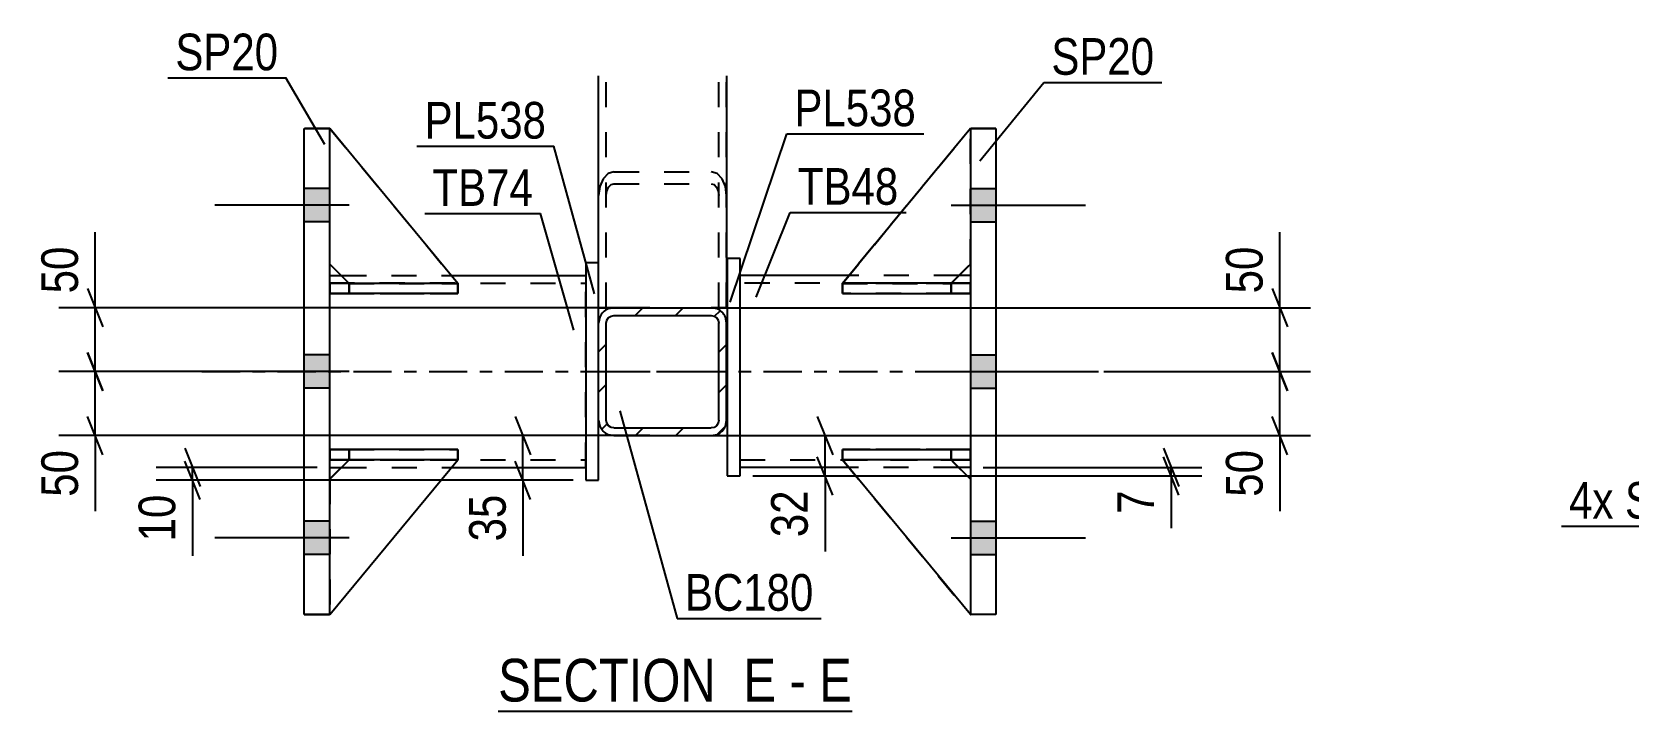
# Model space of a CAD drawing. Header units: millimetres. Extents: x 0 to 841, y 0 to 594.
# Drawn here: x 174.2 to 299, y 150.4 to 203.4 of the extents above; entities that cross this region are included whole.
import ezdxf

# ---------------------------------------------------------------- set-up
doc = ezdxf.new("R2010")
doc.units = ezdxf.units.MM
doc.linetypes.add('DXK_LINE_DOT2', pattern=[3.9198, 1.9599, -1.9599])
doc.linetypes.add('DXK_LINE_DOT3', pattern=[5.9187, 2.979, -0.9799, 0.9799, -0.9799])
doc.styles.add('Arial Narrow', font='ARIALN.TTF', dxfattribs={"height": 0.2})

# ---------------------------------------------------------------- blocks, each defined once
blk = doc.blocks.new('Unknown-318894934-15 - 6629')
at = {"color": 6, "linetype": 'Continuous'}
blk.add_line((210.68, 150.35), (238.33, 150.35), dxfattribs=at)
at = {"color": 0, "linetype": 'Continuous'}
for points in [[(228.79, 151.1), (228.79, 154.6), (210.68, 154.6), (210.68, 151.1)], [(232.4, 151.1), (232.4, 154.6), (229.84, 154.6), (229.84, 151.1)], [(234.72, 151.1), (234.72, 154.6), (233.45, 154.6), (233.45, 151.1)], [(238.33, 151.1), (238.33, 154.6), (235.77, 154.6), (235.77, 151.1)]]:
    blk.add_wipeout(points, dxfattribs=at)
at = {"color": 7, "linetype": 'Continuous', "style": 'Arial Narrow'}
for s, p in [('SECTION ', (210.68, 151.1)), ('E', (229.84, 151.1)), ('E', (235.77, 151.1)), ('-', (233.45, 151.1))]:
    blk.add_text(s, height=3.34, dxfattribs=at).set_placement(p)
blk = doc.blocks.new('Part-318894934-6793 - 6629')
at = {"color": 2, "linetype": 'Continuous'}
for p, q in [((195.53, 195.9), (195.53, 195.9)), ((195.53, 195.9), (197.53, 195.9)), ((195.53, 157.9), (195.53, 195.9)), ((197.53, 195.9), (197.53, 195.9)), ((197.53, 157.9), (197.53, 195.9)), ((197.53, 157.9), (195.53, 157.9))]:
    blk.add_line(p, q, dxfattribs=at)
at = {"color": 7, "linetype": 'DXK_LINE_DOT2'}
for p, q in [((197.53, 195.9), (195.53, 195.9)), ((195.53, 195.9), (195.53, 195.9)), ((197.53, 195.9), (197.53, 195.9)), ((195.53, 157.9), (197.53, 157.9))]:
    blk.add_line(p, q, dxfattribs=at)
blk = doc.blocks.new('Part-318894934-6650 - 6629')
at = {"linetype": 'Continuous'}
h = blk.add_hatch(dxfattribs=at)
h.set_pattern_fill('', scale=0.7, style=0, pattern_type=0)
h.set_pattern_definition([(45, (227.7887, 171.9777), (-1.57154, 1.57154), [])])
h.paths.add_polyline_path([(227.33, 171.89), (227.79, 171.98), (228.18, 172.24), (228.44, 172.63), (228.53, 173.09), (228.53, 180.69), (228.44, 181.15), (228.18, 181.53), (227.79, 181.8), (227.33, 181.89), (219.73, 181.89), (219.27, 181.8), (218.88, 181.53), (218.62, 181.15), (218.53, 180.69), (218.53, 173.09), (218.62, 172.63), (218.88, 172.24), (219.27, 171.98), (219.73, 171.89)])
h.paths.add_polyline_path([(219.73, 172.49), (219.5, 172.53), (219.31, 172.66), (219.18, 172.86), (219.13, 173.09), (219.13, 180.69), (219.18, 180.92), (219.31, 181.11), (219.5, 181.24), (219.73, 181.29), (227.33, 181.29), (227.56, 181.24), (227.75, 181.11), (227.88, 180.92), (227.93, 180.69), (227.93, 173.09), (227.88, 172.86), (227.75, 172.66), (227.56, 172.53), (227.33, 172.49)])
at = {"color": 2, "linetype": 'Continuous'}
for p, q in [((218.62, 181.15), (218.53, 180.69)), ((219.13, 180.69), (219.18, 180.92)), ((219.18, 180.92), (219.31, 181.11)), ((219.73, 181.89), (219.27, 181.8)), ((219.31, 181.11), (219.5, 181.24)), ((219.5, 181.24), (219.73, 181.29)), ((219.73, 181.89), (227.33, 181.89)), ((219.73, 181.29), (227.33, 181.29)), ((227.79, 181.8), (227.33, 181.89)), ((227.33, 181.29), (227.56, 181.24)), ((227.56, 181.24), (227.75, 181.11)), ((227.75, 181.11), (227.88, 180.92)), ((227.88, 180.92), (227.93, 180.69)), ((228.53, 180.69), (228.44, 181.15)), ((218.53, 173.09), (218.53, 180.69)), ((219.13, 173.09), (219.13, 180.69)), ((227.93, 173.09), (227.93, 180.69)), ((228.53, 173.09), (228.53, 180.69)), ((218.53, 173.09), (218.62, 172.63)), ((219.18, 172.86), (219.13, 173.09)), ((219.31, 172.66), (219.18, 172.86)), ((219.5, 172.53), (219.31, 172.66)), ((219.73, 172.49), (219.5, 172.53)), ((219.73, 172.49), (227.33, 172.49)), ((227.56, 172.53), (227.33, 172.49)), ((227.75, 172.66), (227.56, 172.53)), ((227.88, 172.86), (227.75, 172.66)), ((227.93, 173.09), (227.88, 172.86)), ((228.44, 172.63), (228.53, 173.09)), ((219.27, 171.98), (219.73, 171.89)), ((219.73, 171.89), (227.33, 171.89)), ((227.33, 171.89), (227.79, 171.98))]:
    blk.add_line(p, q, dxfattribs=at)
at = {"color": 7, "linetype": 'DXK_LINE_DOT3'}
blk.add_line((223.53, 176.89), (223.53, 176.89), dxfattribs=at)
at = {"color": 2, "linetype": 'Continuous'}
for centre, start, end in [((219.73, 180.69), 112.5, 157.5), ((227.33, 180.69), 22.5, 67.5), ((219.73, 173.09), 202.5, 247.5), ((227.33, 173.09), 292.5, 337.5)]:
    blk.add_arc(centre, 1.2, start, end, dxfattribs=at)
blk = doc.blocks.new('Part-318894934-6634 - 6629')
at = {"color": 7, "linetype": 'DXK_LINE_DOT2'}
for p, q in [((218.53, 181.89), (218.53, 200.01)), ((219.13, 181.89), (219.13, 200.01)), ((227.93, 181.89), (227.93, 200.01)), ((228.53, 181.89), (228.53, 200.01)), ((219.27, 192.37), (218.88, 191.97)), ((219.73, 192.51), (219.27, 192.37)), ((219.73, 192.51), (227.33, 192.51)), ((227.79, 192.37), (227.33, 192.51)), ((228.18, 191.97), (227.79, 192.37)), ((218.62, 191.36), (218.53, 190.65)), ((218.88, 191.97), (218.62, 191.36)), ((219.13, 190.65), (219.18, 191.01)), ((219.18, 191.01), (219.31, 191.31)), ((219.31, 191.31), (219.5, 191.51)), ((219.5, 191.51), (219.73, 191.58)), ((219.73, 191.58), (227.33, 191.58)), ((227.33, 191.58), (227.56, 191.51)), ((227.56, 191.51), (227.75, 191.31)), ((227.75, 191.31), (227.88, 191.01)), ((227.88, 191.01), (227.93, 190.65)), ((228.44, 191.36), (228.18, 191.97)), ((228.53, 190.65), (228.44, 191.36)), ((218.53, 181.89), (228.53, 181.89))]:
    blk.add_line(p, q, dxfattribs=at)
blk = doc.blocks.new('Part-318894934-6635 - 6629')
at = {"color": 2, "linetype": 'Continuous'}
for p, q in [((218.53, 185.4), (218.53, 200.01)), ((228.53, 200.01), (228.53, 181.89)), ((218.53, 181.89), (219.73, 181.89)), ((228.44, 181.89), (227.33, 181.89)), ((228.53, 181.89), (228.44, 181.89))]:
    blk.add_line(p, q, dxfattribs=at)
at = {"color": 7, "linetype": 'DXK_LINE_DOT2'}
for p, q in [((219.13, 181.89), (219.13, 200.01)), ((227.93, 181.89), (227.93, 200.01)), ((218.53, 181.89), (218.53, 185.4)), ((219.18, 181.89), (219.13, 181.89)), ((219.13, 181.89), (219.18, 181.89)), ((219.27, 181.89), (219.18, 181.89)), ((219.18, 181.89), (219.27, 181.89)), ((219.27, 181.89), (219.31, 181.89)), ((219.73, 181.89), (227.33, 181.89)), ((227.75, 181.89), (227.79, 181.89)), ((227.79, 181.89), (227.88, 181.89)), ((227.88, 181.89), (227.93, 181.89))]:
    blk.add_line(p, q, dxfattribs=at)
blk = doc.blocks.new('Part-318894934-6659 - 6629')
at = {"color": 2, "linetype": 'Continuous'}
for p, q in [((238.08, 184.4), (229.58, 184.4)), ((247.58, 184.4), (246.69, 184.4)), ((238.07, 169.4), (229.58, 169.4)), ((247.58, 169.4), (246.67, 169.4))]:
    blk.add_line(p, q, dxfattribs=at)
at = {"color": 7, "linetype": 'DXK_LINE_DOT2'}
for p, q in [((229.58, 169.4), (229.58, 184.4)), ((247.58, 183.8), (229.58, 183.8)), ((246.69, 184.4), (238.08, 184.4)), ((247.58, 184.4), (247.58, 169.4)), ((229.58, 170), (247.58, 170)), ((246.67, 169.4), (238.07, 169.4))]:
    blk.add_line(p, q, dxfattribs=at)
at = {"color": 7, "linetype": 'DXK_LINE_DOT3'}
blk.add_line((219.58, 176.9), (257.58, 176.9), dxfattribs=at)
blk = doc.blocks.new('Part-318894934-6664 - 6629')
at = {"color": 2, "linetype": 'Continuous'}
for p, q in [((229.58, 185.74), (228.58, 185.74)), ((228.58, 185.74), (228.58, 168.74)), ((229.58, 168.74), (229.58, 185.74)), ((228.58, 168.74), (229.58, 168.74))]:
    blk.add_line(p, q, dxfattribs=at)
blk = doc.blocks.new('Part-318894934-6669 - 6629')
at = {"color": 2, "linetype": 'Continuous'}
for p, q in [((218.53, 185.4), (217.53, 185.4)), ((217.53, 185.4), (217.53, 168.4)), ((218.53, 180.69), (218.53, 185.4)), ((218.53, 168.4), (218.53, 173.09)), ((217.53, 168.4), (218.53, 168.4))]:
    blk.add_line(p, q, dxfattribs=at)
at = {"color": 7, "linetype": 'DXK_LINE_DOT2'}
blk.add_line((218.53, 173.09), (218.53, 180.69), dxfattribs=at)
blk = doc.blocks.new('Part-318894934-6798 - 6629')
at = {"color": 2, "linetype": 'Continuous'}
for p, q in [((247.58, 195.9), (249.58, 195.9)), ((247.58, 195.9), (247.58, 195.9)), ((247.58, 195.9), (247.58, 157.9)), ((249.58, 195.9), (249.58, 195.9)), ((249.58, 195.9), (249.58, 157.9)), ((249.58, 157.9), (247.58, 157.9))]:
    blk.add_line(p, q, dxfattribs=at)
at = {"color": 7, "linetype": 'DXK_LINE_DOT2'}
for p, q in [((249.58, 195.9), (247.58, 195.9)), ((247.58, 195.9), (247.58, 195.9)), ((249.58, 195.9), (249.58, 195.9)), ((249.58, 157.9), (247.58, 157.9))]:
    blk.add_line(p, q, dxfattribs=at)
blk = doc.blocks.new('Part-318894934-6802 - 6629')
at = {"color": 7, "linetype": 'DXK_LINE_DOT2'}
for p, q in [((197.53, 170.8), (199.03, 170.8)), ((207.53, 170.8), (197.53, 170.8)), ((197.53, 170.8), (197.53, 170.8)), ((197.53, 170.8), (197.53, 170)), ((197.53, 170.8), (197.53, 170)), ((199.03, 170), (197.53, 170)), ((197.53, 170), (207.53, 170)), ((197.53, 170), (197.53, 170)), ((199.03, 170.8), (207.53, 170.8)), ((199.03, 170.8), (199.03, 170)), ((207.53, 170), (199.03, 170)), ((207.53, 170.8), (207.53, 170))]:
    blk.add_line(p, q, dxfattribs=at)
blk = doc.blocks.new('Part-318894934-6674 - 6629')
at = {"color": 2, "linetype": 'Continuous'}
for p, q in [((197.53, 184.4), (198.42, 184.4)), ((207.03, 184.4), (217.53, 184.4)), ((197.53, 169.4), (198.44, 169.4)), ((207.04, 169.4), (217.53, 169.4))]:
    blk.add_line(p, q, dxfattribs=at)
at = {"color": 7, "linetype": 'DXK_LINE_DOT2'}
for p, q in [((197.53, 169.4), (197.53, 184.4)), ((197.53, 183.8), (217.53, 183.8)), ((198.42, 184.4), (207.03, 184.4)), ((217.53, 169.4), (217.53, 184.4)), ((197.53, 170), (217.53, 170)), ((198.44, 169.4), (207.04, 169.4))]:
    blk.add_line(p, q, dxfattribs=at)
at = {"color": 7, "linetype": 'DXK_LINE_DOT3'}
blk.add_line((187.53, 176.9), (227.53, 176.9), dxfattribs=at)
blk = doc.blocks.new('Part-318894934-6803 - 6629')
at = {"color": 7, "linetype": 'DXK_LINE_DOT2'}
for p, q in [((197.53, 185.29), (197.53, 195.9)), ((197.53, 195.9), (207.53, 183.79)), ((197.53, 195.9), (207.53, 183.79)), ((199.03, 183.79), (197.53, 185.29)), ((199.03, 183.79), (197.53, 185.29)), ((207.53, 183.79), (199.03, 183.79)), ((199.03, 183.79), (199.03, 183.79)), ((199.03, 183.79), (207.53, 183.79)), ((207.53, 183.79), (207.53, 183.79))]:
    blk.add_line(p, q, dxfattribs=at)
blk = doc.blocks.new('Part-318894934-6675 - 6629')
at = {"color": 2, "linetype": 'Continuous'}
for p, q in [((237.58, 169.99), (237.58, 169.99)), ((246.08, 169.99), (237.58, 169.99)), ((247.58, 157.9), (237.58, 169.99)), ((246.08, 169.99), (246.08, 169.99)), ((246.08, 169.99), (247.58, 168.49))]:
    blk.add_line(p, q, dxfattribs=at)
at = {"color": 7, "linetype": 'DXK_LINE_DOT2'}
for p, q in [((237.58, 169.99), (246.08, 169.99)), ((247.58, 157.9), (237.58, 169.99)), ((246.08, 169.99), (247.58, 168.49)), ((247.58, 168.49), (247.58, 157.9))]:
    blk.add_line(p, q, dxfattribs=at)
blk = doc.blocks.new('Part-318894934-6804 - 6629')
at = {"color": 2, "linetype": 'Continuous'}
for p, q in [((197.53, 195.9), (197.53, 195.9)), ((197.53, 195.9), (197.53, 195.9)), ((207.53, 183.79), (197.53, 195.9)), ((199.02, 183.8), (197.53, 185.29)), ((206.28, 183.79), (207.53, 183.79)), ((207.53, 183.79), (207.53, 183.79))]:
    blk.add_line(p, q, dxfattribs=at)
at = {"color": 7, "linetype": 'DXK_LINE_DOT2'}
for p, q in [((197.53, 185.29), (197.53, 195.9)), ((197.53, 195.9), (207.53, 183.79)), ((199.03, 183.79), (197.53, 185.29)), ((199.03, 183.79), (199.02, 183.8)), ((207.53, 183.79), (199.03, 183.79)), ((199.03, 183.79), (199.03, 183.79)), ((199.03, 183.79), (206.28, 183.79))]:
    blk.add_line(p, q, dxfattribs=at)
blk = doc.blocks.new('Part-318894934-6676 - 6629')
at = {"color": 7, "linetype": 'DXK_LINE_DOT2'}
for p, q in [((237.58, 169.99), (246.08, 169.99)), ((247.58, 157.9), (237.58, 169.99)), ((237.58, 169.99), (237.58, 169.99)), ((246.08, 169.99), (237.58, 169.99)), ((237.58, 169.99), (247.58, 157.9)), ((246.08, 169.99), (247.58, 168.49)), ((246.08, 169.99), (246.08, 169.99)), ((247.58, 168.49), (246.08, 169.99)), ((247.58, 168.49), (247.58, 157.9))]:
    blk.add_line(p, q, dxfattribs=at)
blk = doc.blocks.new('Part-318894934-6805 - 6629')
at = {"color": 7, "linetype": 'DXK_LINE_DOT2'}
for p, q in [((199.03, 169.99), (197.53, 168.49)), ((197.53, 157.9), (207.53, 169.99)), ((197.53, 168.49), (199.03, 169.99)), ((197.53, 157.9), (207.53, 169.99)), ((207.53, 169.99), (199.03, 169.99)), ((199.03, 169.99), (199.03, 169.99)), ((199.03, 169.99), (207.53, 169.99)), ((207.53, 169.99), (207.53, 169.99)), ((197.53, 168.49), (197.53, 157.9))]:
    blk.add_line(p, q, dxfattribs=at)
blk = doc.blocks.new('Part-318894934-6677 - 6629')
at = {"color": 2, "linetype": 'Continuous'}
for p, q in [((247.58, 195.9), (237.58, 183.79)), ((247.58, 195.9), (247.58, 195.9)), ((247.58, 195.9), (247.58, 195.9)), ((246.09, 183.8), (247.58, 185.29)), ((238.83, 183.79), (237.58, 183.79)), ((237.58, 183.79), (237.58, 183.79))]:
    blk.add_line(p, q, dxfattribs=at)
at = {"color": 7, "linetype": 'DXK_LINE_DOT2'}
for p, q in [((247.58, 195.9), (237.58, 183.79)), ((247.58, 185.29), (247.58, 195.9)), ((246.08, 183.79), (247.58, 185.29)), ((246.08, 183.79), (237.58, 183.79)), ((246.08, 183.79), (238.83, 183.79)), ((246.08, 183.79), (246.09, 183.8)), ((246.08, 183.79), (246.08, 183.79))]:
    blk.add_line(p, q, dxfattribs=at)
blk = doc.blocks.new('Part-318894934-6806 - 6629')
at = {"color": 2, "linetype": 'Continuous'}
for p, q in [((199.03, 169.99), (197.53, 168.49)), ((197.53, 157.9), (207.53, 169.99)), ((207.53, 169.99), (199.03, 169.99)), ((199.03, 169.99), (199.03, 169.99)), ((207.53, 169.99), (207.53, 169.99))]:
    blk.add_line(p, q, dxfattribs=at)
at = {"color": 7, "linetype": 'DXK_LINE_DOT2'}
for p, q in [((197.53, 168.49), (199.03, 169.99)), ((197.53, 157.9), (207.53, 169.99)), ((199.03, 169.99), (207.53, 169.99)), ((197.53, 168.49), (197.53, 157.9))]:
    blk.add_line(p, q, dxfattribs=at)
blk = doc.blocks.new('Part-318894934-6678 - 6629')
at = {"color": 7, "linetype": 'DXK_LINE_DOT2'}
for p, q in [((247.58, 195.9), (237.58, 183.79)), ((237.58, 183.79), (247.58, 195.9)), ((247.58, 185.29), (247.58, 195.9)), ((246.08, 183.79), (247.58, 185.29)), ((246.08, 183.79), (247.58, 185.29)), ((237.58, 183.79), (246.08, 183.79)), ((237.58, 183.79), (237.58, 183.79)), ((246.08, 183.79), (237.58, 183.79)), ((246.08, 183.79), (246.08, 183.79))]:
    blk.add_line(p, q, dxfattribs=at)
blk = doc.blocks.new('Part-318894934-6807 - 6629')
at = {"color": 2, "linetype": 'Continuous'}
for p, q in [((237.59, 183.8), (237.58, 183.8)), ((237.58, 183.8), (237.58, 183)), ((247.58, 183.8), (238.83, 183.8)), ((247.58, 183.8), (247.58, 183.8)), ((247.58, 183.8), (247.58, 183)), ((237.58, 183), (247.58, 183))]:
    blk.add_line(p, q, dxfattribs=at)
at = {"color": 7, "linetype": 'DXK_LINE_DOT2'}
for p, q in [((238.83, 183.8), (237.59, 183.8)), ((246.08, 183.8), (237.59, 183.8)), ((246.08, 183.8), (247.58, 183.8)), ((246.08, 183.8), (246.08, 183)), ((247.58, 183.8), (247.58, 183.8)), ((237.58, 183), (246.08, 183)), ((246.08, 183), (247.58, 183))]:
    blk.add_line(p, q, dxfattribs=at)
blk = doc.blocks.new('Part-318894934-6679 - 6629')
at = {"color": 7, "linetype": 'DXK_LINE_DOT2'}
for p, q in [((237.58, 170), (237.58, 170.8)), ((237.58, 170.8), (246.08, 170.8)), ((247.58, 170.8), (237.58, 170.8)), ((246.08, 170), (237.58, 170)), ((237.58, 170), (247.58, 170)), ((246.08, 170), (246.08, 170.8)), ((246.08, 170.8), (247.58, 170.8)), ((247.58, 170), (246.08, 170)), ((247.58, 170), (247.58, 170.8)), ((247.58, 170), (247.58, 170.8)), ((247.58, 170.8), (247.58, 170.8)), ((247.58, 170), (247.58, 170))]:
    blk.add_line(p, q, dxfattribs=at)
blk = doc.blocks.new('Part-318894934-6680 - 6629')
at = {"color": 7, "linetype": 'DXK_LINE_DOT2'}
for p, q in [((237.58, 183), (237.58, 183.8)), ((237.58, 183.8), (246.08, 183.8)), ((247.58, 183.8), (237.58, 183.8)), ((246.08, 183), (246.08, 183.8)), ((246.08, 183.8), (247.58, 183.8)), ((247.58, 183), (247.58, 183.8)), ((247.58, 183), (247.58, 183.8)), ((247.58, 183.8), (247.58, 183.8)), ((246.08, 183), (237.58, 183)), ((237.58, 183), (247.58, 183)), ((247.58, 183), (246.08, 183)), ((247.58, 183), (247.58, 183))]:
    blk.add_line(p, q, dxfattribs=at)
blk = doc.blocks.new('Part-318894934-6681 - 6629')
at = {"color": 2, "linetype": 'Continuous'}
for p, q in [((237.58, 170.8), (247.58, 170.8)), ((237.58, 170.8), (237.58, 170)), ((247.58, 170), (237.58, 170)), ((247.58, 170.8), (247.58, 170.8)), ((247.58, 170), (247.58, 170.8))]:
    blk.add_line(p, q, dxfattribs=at)
at = {"color": 7, "linetype": 'DXK_LINE_DOT2'}
for p, q in [((246.08, 170.8), (237.58, 170.8)), ((237.58, 170), (246.08, 170)), ((247.58, 170.8), (246.08, 170.8)), ((246.08, 170.8), (246.08, 170)), ((246.08, 170), (247.58, 170)), ((247.58, 170.8), (247.58, 170.8))]:
    blk.add_line(p, q, dxfattribs=at)
blk = doc.blocks.new('Bolt-318894934-6705 - 6629')
at = {"linetype": 'Continuous'}
for points in [[(249.58, 188.6), (249.58, 191.2), (247.58, 191.2), (247.58, 188.6)], [(249.58, 188.6), (249.58, 191.2), (247.58, 191.2), (247.58, 188.6)], [(249.58, 188.6), (249.58, 191.2), (247.58, 191.2), (247.58, 188.6)], [(249.58, 175.6), (249.58, 178.2), (247.58, 178.2), (247.58, 175.6)], [(249.58, 175.6), (249.58, 178.2), (247.58, 178.2), (247.58, 175.6)], [(249.58, 162.6), (249.58, 165.2), (247.58, 165.2), (247.58, 162.6)], [(249.58, 162.6), (249.58, 165.2), (247.58, 165.2), (247.58, 162.6)], [(249.58, 162.6), (249.58, 165.2), (247.58, 165.2), (247.58, 162.6)]]:
    blk.add_hatch(color=1, dxfattribs=at).paths.add_polyline_path(points)
at = {"color": 1, "linetype": 'Continuous'}
for p, q in [((247.58, 191.2), (249.58, 191.2)), ((247.58, 191.2), (249.58, 191.2)), ((247.58, 191.2), (249.58, 191.2)), ((246.08, 189.9), (256.58, 189.9)), ((246.08, 189.9), (256.58, 189.9)), ((246.08, 189.9), (256.58, 189.9)), ((247.58, 188.6), (249.58, 188.6)), ((247.58, 188.6), (249.58, 188.6)), ((247.58, 188.6), (249.58, 188.6)), ((247.58, 178.2), (249.58, 178.2)), ((247.58, 178.2), (249.58, 178.2)), ((246.08, 176.9), (256.58, 176.9)), ((246.08, 176.9), (256.58, 176.9)), ((247.58, 175.6), (249.58, 175.6)), ((247.58, 175.6), (249.58, 175.6)), ((247.58, 165.2), (249.58, 165.2)), ((247.58, 165.2), (249.58, 165.2)), ((247.58, 165.2), (249.58, 165.2)), ((246.08, 163.9), (256.58, 163.9)), ((246.08, 163.9), (256.58, 163.9)), ((246.08, 163.9), (256.58, 163.9)), ((247.58, 162.6), (249.58, 162.6)), ((247.58, 162.6), (249.58, 162.6)), ((247.58, 162.6), (249.58, 162.6))]:
    blk.add_line(p, q, dxfattribs=at)
blk = doc.blocks.new('Bolt-318894934-6706 - 6629')
at = {"linetype": 'Continuous'}
for points in [[(197.53, 188.6), (197.53, 191.2), (195.53, 191.2), (195.53, 188.6)], [(197.53, 188.6), (197.53, 191.2), (195.53, 191.2), (195.53, 188.6)], [(197.53, 188.6), (197.53, 191.2), (195.53, 191.2), (195.53, 188.6)], [(197.53, 175.6), (197.53, 178.2), (195.53, 178.2), (195.53, 175.6)], [(197.53, 175.6), (197.53, 178.2), (195.53, 178.2), (195.53, 175.6)], [(197.53, 162.6), (197.53, 165.2), (195.53, 165.2), (195.53, 162.6)], [(197.53, 162.6), (197.53, 165.2), (195.53, 165.2), (195.53, 162.6)], [(197.53, 162.6), (197.53, 165.2), (195.53, 165.2), (195.53, 162.6)]]:
    blk.add_hatch(color=1, dxfattribs=at).paths.add_polyline_path(points)
at = {"color": 1, "linetype": 'Continuous'}
for p, q in [((197.53, 191.2), (195.53, 191.2)), ((197.53, 191.2), (195.53, 191.2)), ((197.53, 191.2), (195.53, 191.2)), ((199.03, 189.9), (188.53, 189.9)), ((199.03, 189.9), (188.53, 189.9)), ((199.03, 189.9), (188.53, 189.9)), ((197.53, 188.6), (195.53, 188.6)), ((197.53, 188.6), (195.53, 188.6)), ((197.53, 188.6), (195.53, 188.6)), ((197.53, 178.2), (195.53, 178.2)), ((197.53, 178.2), (195.53, 178.2)), ((199.03, 176.9), (188.53, 176.9)), ((199.03, 176.9), (188.53, 176.9)), ((197.53, 175.6), (195.53, 175.6)), ((197.53, 175.6), (195.53, 175.6)), ((197.53, 165.2), (195.53, 165.2)), ((197.53, 165.2), (195.53, 165.2)), ((197.53, 165.2), (195.53, 165.2)), ((199.03, 163.9), (188.53, 163.9)), ((199.03, 163.9), (188.53, 163.9)), ((199.03, 163.9), (188.53, 163.9)), ((197.53, 162.6), (195.53, 162.6)), ((197.53, 162.6), (195.53, 162.6)), ((197.53, 162.6), (195.53, 162.6))]:
    blk.add_line(p, q, dxfattribs=at)
blk = doc.blocks.new('Part-318894934-6799 - 6629')
at = {"color": 2, "linetype": 'Continuous'}
for p, q in [((197.53, 183), (197.53, 183.8)), ((197.53, 183.8), (206.28, 183.8)), ((207.53, 183.8), (207.52, 183.8)), ((207.53, 183), (207.53, 183.8)), ((207.53, 183), (197.53, 183)), ((197.53, 183), (197.53, 183))]:
    blk.add_line(p, q, dxfattribs=at)
at = {"color": 7, "linetype": 'DXK_LINE_DOT2'}
for p, q in [((199.03, 183.8), (197.53, 183.8)), ((199.03, 183), (199.03, 183.8)), ((199.03, 183.8), (207.52, 183.8)), ((197.53, 183), (199.03, 183)), ((199.03, 183), (207.53, 183))]:
    blk.add_line(p, q, dxfattribs=at)
blk = doc.blocks.new('Part-318894934-6800 - 6629')
at = {"color": 2, "linetype": 'Continuous'}
for p, q in [((197.53, 170), (197.53, 170.8)), ((207.53, 170.8), (197.53, 170.8)), ((207.53, 170), (197.53, 170)), ((197.53, 170), (197.53, 170)), ((207.53, 170), (207.53, 170.8))]:
    blk.add_line(p, q, dxfattribs=at)
at = {"color": 7, "linetype": 'DXK_LINE_DOT2'}
for p, q in [((199.03, 170.8), (197.53, 170.8)), ((197.53, 170), (199.03, 170)), ((199.03, 170), (199.03, 170.8)), ((207.53, 170.8), (199.03, 170.8)), ((199.03, 170), (207.53, 170))]:
    blk.add_line(p, q, dxfattribs=at)
blk = doc.blocks.new('Part-318894934-6801 - 6629')
at = {"color": 7, "linetype": 'DXK_LINE_DOT2'}
for p, q in [((197.53, 183.8), (199.03, 183.8)), ((207.3, 183.8), (197.53, 183.8)), ((197.53, 183.8), (197.53, 183.8)), ((197.53, 183.8), (197.53, 183)), ((197.53, 183.8), (197.53, 183)), ((199.03, 183.8), (207.53, 183.8)), ((199.03, 183.8), (199.03, 183)), ((207.53, 183.8), (207.53, 183)), ((199.03, 183), (197.53, 183)), ((197.53, 183), (207.53, 183)), ((197.53, 183), (197.53, 183)), ((207.53, 183), (199.03, 183))]:
    blk.add_line(p, q, dxfattribs=at)
blk = doc.blocks.new('StraightDimension-318894934-6838 - 6629')
at = {"color": 7, "linetype": 'Continuous'}
for p, q in [((235.62, 173.39), (236.82, 170.39)), ((224.53, 171.89), (238.62, 171.89)), ((236.22, 168.74), (236.22, 171.89)), ((236.82, 167.24), (235.62, 170.24)), ((230.58, 168.74), (238.62, 168.74)), ((236.22, 168.74), (236.22, 162.83)), ((236.22, 168.74), (236.22, 162.83))]:
    blk.add_line(p, q, dxfattribs=at)
at = {"color": 0}
blk.add_wipeout([(235.47, 168.21), (231.27, 168.21), (231.27, 163.35), (235.47, 163.35)], dxfattribs=at)
at = {"color": 3, "style": 'Arial Narrow'}
blk.add_text('32', height=2.863, rotation=90.0002, dxfattribs=at).set_placement((234.87, 163.95))
blk = doc.blocks.new('StraightDimension-318894934-6827 - 6629')
at = {"color": 7, "linetype": 'Continuous'}
for p, q in [((262.67, 170.9), (263.87, 167.9)), ((263.87, 167.24), (262.67, 170.24)), ((230.58, 168.74), (265.67, 168.74)), ((248.58, 169.4), (265.67, 169.4)), ((263.27, 168.74), (263.27, 169.4)), ((263.27, 168.74), (263.27, 164.66)), ((263.27, 168.74), (263.27, 164.66))]:
    blk.add_line(p, q, dxfattribs=at)
at = {"color": 0}
blk.add_wipeout([(262.52, 168.21), (258.32, 168.21), (258.32, 165.18), (262.52, 165.18)], dxfattribs=at)
at = {"color": 3, "style": 'Arial Narrow'}
blk.add_text('7', height=2.86, rotation=90.0002, dxfattribs=at).set_placement((261.92, 165.78))
blk = doc.blocks.new('StraightDimension-318894934-6868 - 6629')
at = {"color": 7, "linetype": 'Continuous'}
for p, q in [((271.16, 178.39), (272.36, 175.39)), ((258.01, 176.89), (274.16, 176.89)), ((271.76, 171.89), (271.76, 176.89)), ((272.36, 170.39), (271.16, 173.39)), ((224.53, 171.89), (274.16, 171.89)), ((271.76, 171.89), (271.76, 165.98)), ((271.76, 171.89), (271.76, 165.98))]:
    blk.add_line(p, q, dxfattribs=at)
at = {"color": 0}
blk.add_wipeout([(271.01, 171.36), (266.81, 171.36), (266.81, 166.51), (271.01, 166.51)], dxfattribs=at)
at = {"color": 3, "style": 'Arial Narrow'}
blk.add_text('50', height=2.863, rotation=90.0002, dxfattribs=at).set_placement((270.41, 167.11))
blk = doc.blocks.new('StraightDimension-318894934-6816 - 6629')
at = {"color": 7, "linetype": 'Continuous'}
for p, q in [((186.2, 170.9), (187.4, 167.9)), ((187.4, 166.9), (186.2, 169.9)), ((196.53, 169.4), (183.95, 169.4)), ((216.53, 168.4), (183.95, 168.4)), ((186.8, 168.4), (186.8, 169.4)), ((186.8, 168.4), (186.8, 162.49)), ((186.8, 168.4), (186.8, 162.49))]:
    blk.add_line(p, q, dxfattribs=at)
at = {"color": 0}
blk.add_wipeout([(186.05, 167.87), (181.85, 167.87), (181.85, 163.02), (186.05, 163.02)], dxfattribs=at)
at = {"color": 3, "style": 'Arial Narrow'}
blk.add_text('10', height=2.863, rotation=90.0002, dxfattribs=at).set_placement((185.45, 163.62))
blk = doc.blocks.new('StraightDimension-318894934-6849 - 6629')
at = {"color": 7, "linetype": 'Continuous'}
for p, q in [((212.02, 173.39), (213.22, 170.39)), ((222.53, 171.89), (209.77, 171.89)), ((212.62, 168.4), (212.62, 171.89)), ((213.22, 166.9), (212.02, 169.9)), ((216.53, 168.4), (209.77, 168.4)), ((212.62, 168.4), (212.62, 162.49)), ((212.62, 168.4), (212.62, 162.49))]:
    blk.add_line(p, q, dxfattribs=at)
at = {"color": 0}
blk.add_wipeout([(211.87, 167.87), (207.67, 167.87), (207.67, 163.02), (211.87, 163.02)], dxfattribs=at)
at = {"color": 3, "style": 'Arial Narrow'}
blk.add_text('35', height=2.863, rotation=90.0002, dxfattribs=at).set_placement((211.27, 163.62))
blk = doc.blocks.new('StraightDimension-318894934-6860 - 6629')
at = {"color": 7, "linetype": 'Continuous'}
for p, q in [((271.76, 181.89), (271.76, 187.79)), ((271.76, 181.89), (271.76, 187.79)), ((271.16, 183.39), (272.36, 180.39)), ((224.53, 181.89), (274.16, 181.89)), ((271.76, 176.89), (271.76, 181.89)), ((272.36, 175.39), (271.16, 178.39)), ((258.01, 176.89), (274.16, 176.89))]:
    blk.add_line(p, q, dxfattribs=at)
at = {"color": 0}
blk.add_wipeout([(271.01, 187.27), (266.81, 187.27), (266.81, 182.41), (271.01, 182.41)], dxfattribs=at)
at = {"color": 3, "style": 'Arial Narrow'}
blk.add_text('50', height=2.863, rotation=90.0002, dxfattribs=at).set_placement((270.41, 183.01))
blk = doc.blocks.new('StraightDimension-318894934-6877 - 6629')
at = {"color": 7, "linetype": 'Continuous'}
for p, q in [((178.6, 178.39), (179.8, 175.39)), ((189.57, 176.89), (176.35, 176.89)), ((179.2, 171.89), (179.2, 176.89)), ((179.8, 170.39), (178.6, 173.39)), ((222.53, 171.89), (176.35, 171.89)), ((179.2, 171.89), (179.2, 165.98)), ((179.2, 171.89), (179.2, 165.98))]:
    blk.add_line(p, q, dxfattribs=at)
at = {"color": 0}
blk.add_wipeout([(178.45, 171.36), (174.25, 171.36), (174.25, 166.51), (178.45, 166.51)], dxfattribs=at)
at = {"color": 3, "style": 'Arial Narrow'}
blk.add_text('50', height=2.863, rotation=90.0002, dxfattribs=at).set_placement((177.85, 167.11))
blk = doc.blocks.new('StraightDimension-318894934-6885 - 6629')
at = {"color": 7, "linetype": 'Continuous'}
for p, q in [((179.2, 181.89), (179.2, 187.79)), ((179.2, 181.89), (179.2, 187.79)), ((178.6, 183.39), (179.8, 180.39)), ((222.53, 181.89), (176.35, 181.89)), ((179.2, 176.89), (179.2, 181.89)), ((179.8, 175.39), (178.6, 178.39)), ((189.57, 176.89), (176.35, 176.89))]:
    blk.add_line(p, q, dxfattribs=at)
at = {"color": 0}
blk.add_wipeout([(178.45, 187.27), (174.25, 187.27), (174.25, 182.41), (178.45, 182.41)], dxfattribs=at)
at = {"color": 3, "style": 'Arial Narrow'}
blk.add_text('50', height=2.863, rotation=90.0002, dxfattribs=at).set_placement((177.85, 183.01))
blk = doc.blocks.new('Mark-318894934-6665 - 6629')
at = {"color": 0}
blk.add_wipeout([(214.44, 195.11), (214.44, 198.11), (204.93, 198.11), (204.93, 195.11)], dxfattribs=at)
blk.add_wipeout([(214.44, 195.11), (214.44, 198.11), (204.93, 198.11), (204.93, 195.11)], dxfattribs=at)
at = {"color": 30, "linetype": 'Continuous'}
for p in [(204.33, 194.51), (218.22, 182.98)]:
    blk.add_line(p, (215.04, 194.51), dxfattribs=at)
at = {"color": 3, "style": 'Arial Narrow'}
blk.add_text('PL538', height=2.863, dxfattribs=at).set_placement((204.93, 195.11))
blk = doc.blocks.new('Mark-318894934-6655 - 6629')
at = {"color": 0}
blk.add_wipeout([(241.96, 189.94), (241.96, 192.94), (234.1, 192.94), (234.1, 189.94)], dxfattribs=at)
blk.add_wipeout([(241.96, 189.94), (241.96, 192.94), (234.1, 192.94), (234.1, 189.94)], dxfattribs=at)
at = {"color": 30, "linetype": 'Continuous'}
for p, q in [((230.85, 182.71), (233.5, 189.34)), ((233.5, 189.34), (242.56, 189.34))]:
    blk.add_line(p, q, dxfattribs=at)
at = {"color": 3, "style": 'Arial Narrow'}
blk.add_text('TB48', height=2.863, dxfattribs=at).set_placement((234.1, 189.94))
blk = doc.blocks.new('Mark-318894934-6646 - 6629')
at = {"color": 0}
blk.add_wipeout([(235.33, 158.2), (235.33, 161.2), (225.28, 161.2), (225.28, 158.2)], dxfattribs=at)
blk.add_wipeout([(235.33, 158.2), (235.33, 161.2), (225.28, 161.2), (225.28, 158.2)], dxfattribs=at)
at = {"color": 30, "linetype": 'Continuous'}
for p, q in [((220.2, 173.83), (224.68, 157.6)), ((224.68, 157.6), (235.93, 157.6))]:
    blk.add_line(p, q, dxfattribs=at)
at = {"color": 3, "style": 'Arial Narrow'}
blk.add_text('BC180', height=2.863, dxfattribs=at).set_placement((225.28, 158.2))
blk = doc.blocks.new('Mark-318894934-6660 - 6629')
at = {"color": 0}
blk.add_wipeout([(243.33, 196.08), (243.33, 199.08), (233.83, 199.08), (233.83, 196.08)], dxfattribs=at)
blk.add_wipeout([(243.33, 196.08), (243.33, 199.08), (233.83, 199.08), (233.83, 196.08)], dxfattribs=at)
at = {"color": 30, "linetype": 'Continuous'}
for p, q in [((228.81, 182.31), (233.23, 195.48)), ((233.23, 195.48), (243.93, 195.48))]:
    blk.add_line(p, q, dxfattribs=at)
at = {"color": 3, "style": 'Arial Narrow'}
blk.add_text('PL538', height=2.863, dxfattribs=at).set_placement((233.83, 196.08))
blk = doc.blocks.new('Mark-318894934-6670 - 6629')
at = {"color": 0}
blk.add_wipeout([(213.4, 189.85), (213.4, 192.85), (205.55, 192.85), (205.55, 189.85)], dxfattribs=at)
blk.add_wipeout([(213.4, 189.85), (213.4, 192.85), (205.55, 192.85), (205.55, 189.85)], dxfattribs=at)
at = {"color": 30, "linetype": 'Continuous'}
for p in [(204.95, 189.25), (216.6, 180.13)]:
    blk.add_line(p, (214, 189.25), dxfattribs=at)
at = {"color": 3, "style": 'Arial Narrow'}
blk.add_text('TB74', height=2.863, dxfattribs=at).set_placement((205.55, 189.85))
blk = doc.blocks.new('Mark-318894934-6789 - 6629')
at = {"color": 0}
blk.add_wipeout([(193.5, 200.45), (193.5, 203.45), (185.46, 203.45), (185.46, 200.45)], dxfattribs=at)
blk.add_wipeout([(193.5, 200.45), (193.5, 203.45), (185.46, 203.45), (185.46, 200.45)], dxfattribs=at)
at = {"color": 30, "linetype": 'Continuous'}
for p in [(184.86, 199.85), (197.15, 194.66)]:
    blk.add_line(p, (194.1, 199.85), dxfattribs=at)
at = {"color": 3, "style": 'Arial Narrow'}
blk.add_text('SP20', height=2.863, dxfattribs=at).set_placement((185.46, 200.45))
blk = doc.blocks.new('Mark-318894934-6794 - 6629')
at = {"color": 0}
blk.add_wipeout([(261.94, 200.1), (261.94, 203.1), (253.91, 203.1), (253.91, 200.1)], dxfattribs=at)
blk.add_wipeout([(261.94, 200.1), (261.94, 203.1), (253.91, 203.1), (253.91, 200.1)], dxfattribs=at)
at = {"color": 30, "linetype": 'Continuous'}
for p, q in [((248.31, 193.37), (253.31, 199.5)), ((253.31, 199.5), (262.54, 199.5))]:
    blk.add_line(p, q, dxfattribs=at)
at = {"color": 3, "style": 'Arial Narrow'}
blk.add_text('SP20', height=2.863, dxfattribs=at).set_placement((253.91, 200.1))
blk = doc.blocks.new('MarkSet-318894934-2741 - 2391')
at = {"color": 30, "linetype": 'Continuous'}
blk.add_line((318.66, 175.92), (308.08, 164.8), dxfattribs=at)
at = {"color": 0}
for points in [[(297.83, 165.4), (297.83, 168.4), (294.36, 168.4), (294.36, 165.4)], [(306.58, 165.4), (306.58, 168.4), (298.73, 168.4), (298.73, 165.4)]]:
    blk.add_wipeout(points, dxfattribs=at)
for points in [[(297.83, 165.4), (297.83, 168.4), (294.36, 168.4), (294.36, 165.4)], [(306.58, 165.4), (306.58, 168.4), (298.73, 168.4), (298.73, 165.4)]]:
    blk.add_wipeout(points, dxfattribs=at)
at = {"color": 30, "linetype": 'Continuous'}
blk.add_line((293.76, 164.8), (308.08, 164.8), dxfattribs=at)
at = {"color": 3, "style": 'Arial Narrow'}
for s, p in [('4x', (294.36, 165.4)), ('ST33', (298.73, 165.4))]:
    blk.add_text(s, height=2.863, dxfattribs=at).set_placement(p)

msp = doc.modelspace()

# ---------------------------------------------------------------- block references
for name in ['Part-318894934-6634 - 6629', 'Part-318894934-6635 - 6629', 'Part-318894934-6793 - 6629', 'Part-318894934-6803 - 6629', 'Part-318894934-6804 - 6629', 'Part-318894934-6677 - 6629', 'Part-318894934-6678 - 6629', 'Part-318894934-6798 - 6629', 'Bolt-318894934-6706 - 6629', 'Bolt-318894934-6705 - 6629', 'Part-318894934-6669 - 6629', 'Part-318894934-6664 - 6629', 'Part-318894934-6674 - 6629', 'Part-318894934-6799 - 6629', 'Part-318894934-6801 - 6629', 'Part-318894934-6659 - 6629', 'Part-318894934-6807 - 6629', 'Part-318894934-6680 - 6629', 'Part-318894934-6650 - 6629', 'MarkSet-318894934-2741 - 2391', 'Part-318894934-6802 - 6629', 'Part-318894934-6800 - 6629', 'Part-318894934-6805 - 6629', 'Part-318894934-6806 - 6629', 'Part-318894934-6679 - 6629', 'Part-318894934-6681 - 6629', 'Part-318894934-6675 - 6629', 'Part-318894934-6676 - 6629', 'Unknown-318894934-15 - 6629']:
    msp.add_blockref(name, (0, 0))

# ---------------------------------------------------------------- next in the draw order: block references
for name in ['Mark-318894934-6789 - 6629', 'Mark-318894934-6794 - 6629', 'StraightDimension-318894934-6838 - 6629', 'StraightDimension-318894934-6816 - 6629']:
    msp.add_blockref(name, (0, 0))

# ---------------------------------------------------------------- next in the draw order: block references
for name in ['StraightDimension-318894934-6849 - 6629', 'StraightDimension-318894934-6827 - 6629']:
    msp.add_blockref(name, (0, 0))

# ---------------------------------------------------------------- next in the draw order: block references
for name in ['StraightDimension-318894934-6877 - 6629', 'StraightDimension-318894934-6868 - 6629']:
    msp.add_blockref(name, (0, 0))

# ---------------------------------------------------------------- next in the draw order: block references
for name in ['StraightDimension-318894934-6885 - 6629', 'StraightDimension-318894934-6860 - 6629', 'Mark-318894934-6646 - 6629']:
    msp.add_blockref(name, (0, 0))

# ---------------------------------------------------------------- next in the draw order: block references
for name in ['Mark-318894934-6665 - 6629', 'Mark-318894934-6655 - 6629']:
    msp.add_blockref(name, (0, 0))

# ---------------------------------------------------------------- next in the draw order: block references
for name in ['Mark-318894934-6660 - 6629', 'Mark-318894934-6670 - 6629']:
    msp.add_blockref(name, (0, 0))

doc.saveas('drawing.dxf')
